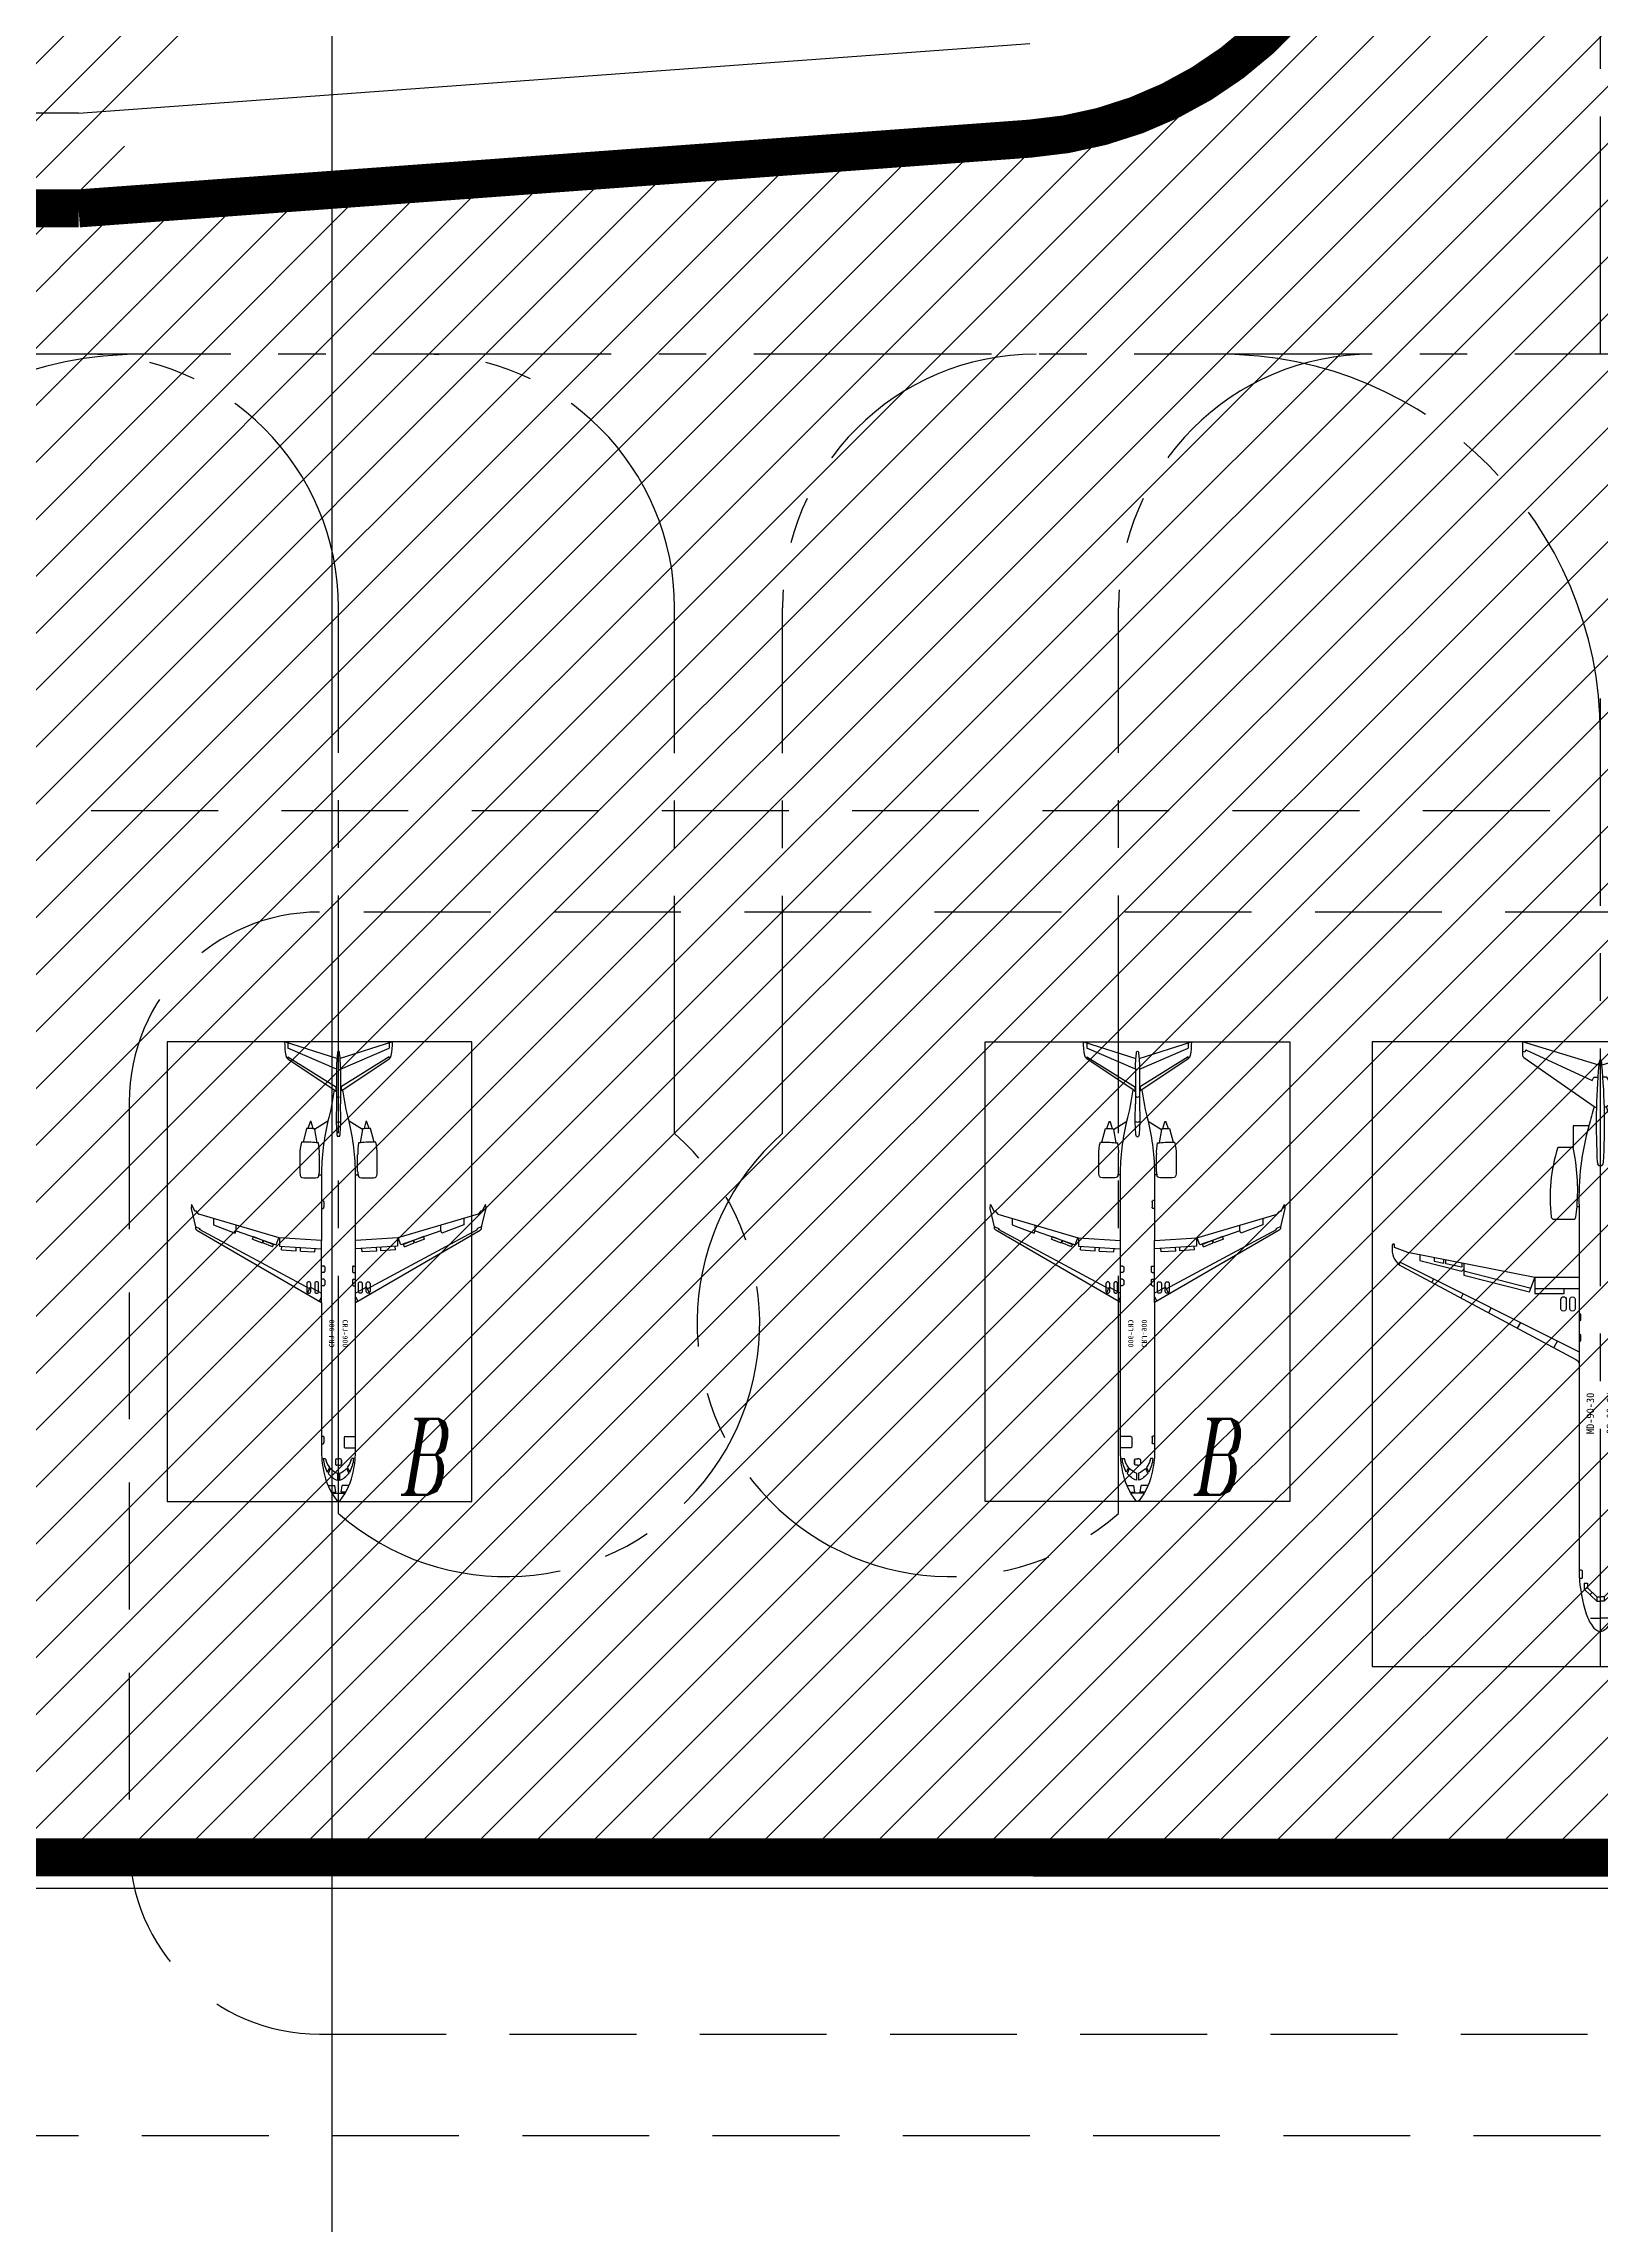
# Model space of a CAD drawing. Header units: millimetres. Extents: x -2699 to 2556, y 623 to 2108.
# Drawn here: x 165 to 287.8, y 1185.8 to 1357.8 of the extents above; entities that cross this region are included whole.
import ezdxf
from ezdxf.enums import TextEntityAlignment as Align

# ---------------------------------------------------------------- set-up
doc = ezdxf.new("R2010")
doc.units = ezdxf.units.MM
doc.linetypes.add('CENTER', pattern=[2, 1.25, -0.25, 0.25, -0.25])
doc.linetypes.add('DASHED', pattern=[0.75, 0.5, -0.25])
for name, color, linetype in [('1', 8, 'Continuous'), ('2', 8, 'Continuous'), ('FGW', 8, 'Continuous'), ('服务车道', 6, 'DASHED'), ('标注wj', 7, 'Continuous'), ('道肩边线', 6, 'Continuous'), ('道面边线', 3, 'Continuous'), ('飞机', 8, 'Continuous'), ('飞机滑行线', 1, 'CENTER')]:
    doc.layers.add(name, color=color, linetype=linetype)
doc.layers.add('纵断_分栏线', color=5, linetype='Continuous', lineweight=0)
doc.styles.add('ITALICT', font='italict.shx', dxfattribs={"width": 0.67, "bigfont": 'tssdchn.shx'})
doc.styles.get("Standard").update_dxf_attribs({"font": 'SimSun.ttf'})
doc.dimstyles.new('标注', dxfattribs={"dimtxt": 2.5, "dimasz": 1.2, "dimexe": 0, "dimexo": 0, "dimgap": 0.3, "dimtad": 1, "dimdec": 1, "dimzin": 0, "dimdsep": 46, "dimtxsty": 'Standard', "dimblk": 'ARCHTICK', "dimcen": 0.09, "dimadec": 0, "dimazin": 0, "dimtfac": 1, "dimtdec": 1, "dimtofl": 0, "dimtmove": 0, "dimatfit": 3, "dimldrblk": 'ARCHTICK', "dimfxl": 0, "dimtolj": 1, "dimtzin": 0, "dimarcsym": 0})

# ---------------------------------------------------------------- blocks, each defined once
blk = doc.blocks.new('_ArchTick')
at = {"color": 0, "linetype": 'ByBlock', "const_width": 0.15}
blk.add_lwpolyline([(-0.5, -0.5), (0.5, 0.5)], dxfattribs=at)
blk = doc.blocks.new('*D174')
at = {"layer": 'Defpoints', "color": 0, "transparency": 16777216}
for p in [(419.76, 1363.33), (-87.24, 1303.49), (419.76, 1295.44)]:
    blk.add_point(p, dxfattribs=at)
at = {"layer": '标注wj', "color": 0, "lineweight": -2, "transparency": 16777216}
for p, q in [((-87.24, 1303.49), (-87.24, 1363.33)), ((-87.24, 1363.33), (419.76, 1363.33)), ((419.76, 1295.44), (419.76, 1363.33))]:
    blk.add_line(p, q, dxfattribs=at)
at = {"layer": '标注wj', "color": 0, "lineweight": -2, "transparency": 16777216, "xscale": 3, "yscale": 3, "zscale": 3, "rotation": 180}
blk.add_blockref('_ArchTick', (-87.24, 1363.33), dxfattribs=at)
at = {"layer": '标注wj', "color": 0, "lineweight": -2, "transparency": 16777216, "xscale": 3, "yscale": 3, "zscale": 3}
blk.add_blockref('_ArchTick', (419.76, 1363.33), dxfattribs=at)
at = {"layer": '标注wj', "color": 0, "transparency": 16777216, "insert": (166.26, 1371.83), "char_height": 15, "attachment_point": 5, "style": 'ITALICT'}
blk.add_mtext('\\A1;507.0', dxfattribs=at)
blk = doc.blocks.new('*U152')
at = {"color": 7}
blk.add_lwpolyline([(-28.33, 2.8), (-29.41, 2.53, 0.005866), (-29.41, 2.42), (-29.94, 2.24, 0.750404), (-29.94, 2.15), (-29.4, 2.01, 0.006072), (-29.39, 1.9), (-29.34, 1.89), (-29.98, 0.83, -0.026876), (-32.46, 0.34), (-34.91, 3.99, 0.202873), (-35.17, 4.16, 0.043182), (-36.24, 4.25), (-34.92, 0.13, 0.014635), (-35.43, 0.07, 0.314046), (-35.5, 0, 0.314046), (-35.43, -0.07, 0.014635), (-34.92, -0.13), (-36.24, -4.25, 0.043182), (-35.17, -4.16, 0.202873), (-34.91, -3.99), (-32.46, -0.34, -0.026876), (-29.98, -0.83), (-29.34, -1.89), (-29.39, -1.9, 0.006072), (-29.4, -2.01), (-29.94, -2.15, 0.750404), (-29.94, -2.24), (-29.41, -2.42, 0.005866), (-29.41, -2.53), (-28.33, -2.8, 0.004119), (-28.32, -2.93, 0.057154), (-27.36, -3.06), (-26.02, -3.06, 0.079473), (-25.61, -2.98, 0.283247), (-25.54, -2.9, 0.052772), (-25.54, -1.67, 0.283247), (-25.61, -1.59, 0.030012), (-25.76, -1.54), (-25.76, -1.35), (-20.58, -1.35), (-20.78, -4.67), (-22.66, -11.02), (-22.85, -11.16, 0.513945), (-22.86, -11.3), (-23.41, -11.6), (-23.11, -11.63), (-21.66, -11.28, 0.332843), (-21.38, -11.16), (-15.68, -1.35), (-4.11, -1.35, 0.052609), (-2.42, -1.18, 0.124302), (-0.06, -0.12, 0.178643), (0, 0, 0.178643), (-0.06, 0.12, 0.124302), (-2.42, 1.18, 0.052609), (-4.11, 1.34), (-15.68, 1.34), (-21.38, 11.16, 0.332843), (-21.66, 11.28), (-23.11, 11.63), (-23.41, 11.6), (-22.86, 11.3, 0.513945), (-22.85, 11.16), (-22.66, 11.02), (-20.78, 4.67), (-20.58, 1.34), (-25.76, 1.34), (-25.76, 1.54, 0.030012), (-25.61, 1.59, 0.283247), (-25.54, 1.67, 0.052772), (-25.54, 2.9, 0.283247), (-25.61, 2.98, 0.079473), (-26.02, 3.06), (-27.36, 3.06, 0.057154), (-28.32, 2.93, 0.004119)], format="xyb", close=True, dxfattribs=at)
at = {"layer": '1', "color": 7}
for p, q in [((-21.69, 11.29), (-21.51, 10.91)), ((-21.51, 10.91), (-21.45, 10.96)), ((-16.76, 2.27), (-21.45, 10.96)), ((-22.32, 9.87), (-21.81, 9.87)), ((-21.81, 9.87), (-21.16, 8.14)), ((-21.37, 8.06), (-21.78, 8.06)), ((-21.16, 8.14), (-21.37, 8.06)), ((-21.35, 8.06), (-20.24, 4.91)), ((-20.69, 6.78), (-20.88, 6.71)), ((-20.88, 6.71), (-20.27, 5.13)), ((-20.69, 6.78), (-20.4, 6.01)), ((-20.4, 6.01), (-20.58, 5.94)), ((-20.38, 5.97), (-20.56, 5.9)), ((-20.09, 5.2), (-20.38, 5.97)), ((-20.09, 5.2), (-20.27, 5.13)), ((-36.16, 3.99), (-35.75, 3.99)), ((-34.09, 0.16), (-35.75, 3.99)), ((-35.07, 3.99), (-32.68, 0.16)), ((-35.07, 3.99), (-34.91, 3.99)), ((-20.24, 4.91), (-20.79, 4.7)), ((-20.78, 4.66), (-20.13, 4.66)), ((-20.13, 4.66), (-19.93, 1.34)), ((-19.83, 4.5), (-20.12, 4.48)), ((-19.83, 4.5), (-19.76, 3.35)), ((-29.34, 1.89), (-28.29, 1.71)), ((-19.76, 3.35), (-20.05, 3.33)), ((-19.74, 3.01), (-20.03, 3)), ((-19.67, 1.86), (-19.96, 1.84)), ((-19.74, 3.01), (-19.67, 1.86)), ((-16.34, 2.49), (-16.89, 2.21)), ((-16.89, 2.21), (-16.42, 1.34)), ((-34.16, 0.16), (-31.36, 0.16)), ((-32.71, 0.21), (-32.38, 0.21)), ((-32.46, 0.34), (-32.34, 0.16)), ((-28.78, 0.07), (-28.78, -0.07)), ((-26.02, 1.51), (-27.36, 1.51)), ((-15.68, 1.34), (-20.58, 1.34)), ((-18.56, 1.17), (-18.56, 1.34)), ((-18.49, 1.09), (-18.13, 1.09)), ((-18.06, 1.17), (-18.06, 1.34)), ((-17.52, 1.17), (-17.52, 1.34)), ((-17.45, 1.09), (-17.09, 1.09)), ((-17.01, 1.17), (-17.01, 1.34)), ((-16.14, 1.34), (-15.78, 1.52)), ((-5.13, 0.53), (-5.13, 1.34)), ((-5.04, 0.44), (-4.31, 0.44)), ((-4.22, 0.53), (-4.22, 1.34)), ((-3.37, 1.2), (-3.37, 1.03)), ((-3.36, 0.14), (-3.36, 0)), ((-2.96, 0.24), (-3.26, 0.24)), ((-3.26, 0.24), (-2.96, 0.24)), ((-2.86, 0), (-2.86, 0.14)), ((-2.68, 0.71), (-2.31, 0.89)), ((-2.61, 0.63), (-2.21, 0.82)), ((-2.23, 0.07), (-1.67, 0.07)), ((-1.26, 0.84), (-1.26, 0.28)), ((-0.74, 0.21), (-1.26, 0.28)), ((-0.74, 0.57), (-0.74, 0.21)), ((-0.64, -0.52), (-0.64, 0.52)), ((-34.09, -0.16), (-35.75, -3.99)), ((-35.07, -3.99), (-32.68, -0.16)), ((-34.16, -0.16), (-31.36, -0.16)), ((-32.71, -0.21), (-32.38, -0.21)), ((-32.46, -0.34), (-32.34, -0.16)), ((-29.34, -1.89), (-28.29, -1.71)), ((-26.02, -1.51), (-27.36, -1.51)), ((-23.72, -1.35), (-23.72, -1.2)), ((-23.62, -1.16), (-23.2, -1.16)), ((-23.11, -1.35), (-23.11, -1.2)), ((-15.68, -1.35), (-20.58, -1.35)), ((-20.13, -4.66), (-19.93, -1.35)), ((-18.56, -1.17), (-18.56, -1.35)), ((-18.49, -1.09), (-18.13, -1.09)), ((-18.06, -1.17), (-18.06, -1.35)), ((-17.52, -1.17), (-17.52, -1.35)), ((-17.45, -1.09), (-17.09, -1.09)), ((-17.01, -1.17), (-17.01, -1.35)), ((-16.89, -2.21), (-16.42, -1.35)), ((-16.14, -1.35), (-15.78, -1.52)), ((-5.15, -1.35), (-5.15, -1.2)), ((-5.06, -1.16), (-4.64, -1.16)), ((-4.55, -1.35), (-4.55, -1.2)), ((-3.37, -1.2), (-3.37, -1.03)), ((-3.36, -0.14), (-3.36, 0)), ((-3.26, -0.24), (-2.96, -0.24)), ((-2.86, 0), (-2.86, -0.14)), ((-2.68, -0.71), (-2.31, -0.89)), ((-2.61, -0.63), (-2.21, -0.82)), ((-2.23, -0.07), (-1.67, -0.07)), ((-0.74, -0.21), (-1.26, -0.28)), ((-1.26, -0.84), (-1.26, -0.28)), ((-0.74, -0.57), (-0.74, -0.21)), ((-16.76, -2.27), (-21.45, -10.96)), ((-19.76, -3.35), (-20.05, -3.33)), ((-19.74, -3.01), (-20.03, -3)), ((-19.67, -1.86), (-19.96, -1.84)), ((-19.83, -4.5), (-19.76, -3.35)), ((-19.74, -3.01), (-19.67, -1.86)), ((-16.34, -2.49), (-16.89, -2.21)), ((-36.16, -3.99), (-35.75, -3.99)), ((-35.07, -3.99), (-34.91, -3.99)), ((-21.35, -8.06), (-20.24, -4.91)), ((-20.88, -6.71), (-20.27, -5.13)), ((-20.24, -4.91), (-20.79, -4.7)), ((-20.78, -4.66), (-20.13, -4.66)), ((-20.09, -5.2), (-20.27, -5.13)), ((-19.83, -4.5), (-20.12, -4.48)), ((-20.69, -6.78), (-20.88, -6.71)), ((-20.69, -6.78), (-20.4, -6.01)), ((-20.4, -6.01), (-20.58, -5.94)), ((-20.38, -5.97), (-20.56, -5.9)), ((-20.09, -5.2), (-20.38, -5.97)), ((-21.81, -9.87), (-21.16, -8.14)), ((-21.37, -8.06), (-21.78, -8.06)), ((-21.16, -8.14), (-21.37, -8.06)), ((-22.32, -9.87), (-21.81, -9.87)), ((-21.69, -11.29), (-21.51, -10.91)), ((-21.51, -10.91), (-21.45, -10.96))]:
    blk.add_line(p, q, dxfattribs=at)
for centre, radius, start, end in [((-24.9, 2.37), 4.51, 179.3377, 184.5316), ((-20.1, 2.55), 8.23, 178.3197, 186.8115), ((-34.16, -9.5), 9.66, 89.9999, 94.5256), ((-31.94, 0), 0.0909, 0, 90), ((-31.94, 0), 0.0909, 270, 360), ((-23.03, -235.4), 235.7, 91.7876, 92.025), ((-30.49, -19.26), 19.45, 85.9514, 89.6994), ((-30.1, 0), 0.206, 0, 63.7093), ((-30.1, 0), 0.206, 296.2907, 360), ((-25.49, -18.53), 19.88, 90.7667, 103.0397), ((-29.15, -0.84), 0.982, 68.2538, 88.1761), ((-27.53, 5.52), 4.01, 259.2239, 272.3233), ((-26.02, 2.6), 1.09, 270, 283.834), ((-18.49, 1.17), 0.075, 180, 270), ((-18.13, 1.17), 0.075, 270, 0), ((-17.45, 1.17), 0.075, 180, 270), ((-17.09, 1.17), 0.075, 270, 0), ((-5.04, 0.53), 0.09, 180, 270), ((-4.31, 0.53), 0.09, 270, 0), ((-3.54, -1.29), 2.5, 60.4719, 86.1824), ((-3.68, -0.54), 1.6, 51.2894, 78.7692), ((-3.26, 0.14), 0.1, 90, 180), ((-3.26, 0.14), 0.1, 90, 180), ((-2.96, 0.14), 0.1, 0, 90), ((-2.96, 0.14), 0.1, 0, 90), ((-3.45, -0.34), 1.29, 18.4272, 49.1605), ((-3.07, -0.38), 1.47, 17.4929, 54.1908), ((-34.16, 9.5), 9.66, 265.4744, 270.0001), ((-23.03, 235.4), 235.7, 267.975, 268.2124), ((-30.49, 19.26), 19.45, 270.3006, 274.0486), ((-25.49, 18.53), 19.88, 256.9603, 269.2333), ((-29.15, 0.84), 0.982, 271.8239, 291.7462), ((-20.1, -2.55), 8.23, 173.1885, 181.6803), ((-27.53, -5.52), 4.01, 87.6767, 100.7761), ((-26.02, -2.6), 1.09, 76.166, 90), ((-23.62, -1.29), 0.133, 90, 135.4285), ((-23.2, -1.29), 0.133, 44.5715, 90), ((-18.49, -1.17), 0.075, 90, 180), ((-18.13, -1.17), 0.075, 0, 90), ((-17.45, -1.17), 0.075, 90, 180), ((-17.09, -1.17), 0.075, 0, 90), ((-5.06, -1.29), 0.133, 90, 135.4285), ((-4.64, -1.29), 0.133, 44.5715, 90), ((-3.68, 0.54), 1.6, 281.2308, 308.7106), ((-3.54, 1.29), 2.5, 273.8176, 299.5281), ((-3.26, -0.14), 0.1, 180, 270), ((-2.96, -0.14), 0.1, 270, 0), ((-3.45, 0.34), 1.29, 310.8395, 341.5728), ((-3.07, 0.38), 1.47, 305.8092, 342.5071), ((-24.9, -2.37), 4.51, 175.4684, 180.6623)]:
    blk.add_arc(centre, radius, start, end, dxfattribs=at)
at = {"layer": '2', "color": 7}
for points in [[(-16.57, 2.49, -1), (-16.57, 2.19), (-17.17, 2.19, -1), (-17.17, 2.49)], [(-16.57, 1.87, -1), (-16.57, 1.57), (-17.17, 1.57, -1), (-17.17, 1.87)], [(-16.57, -1.88, 1), (-16.57, -1.57), (-17.17, -1.57, 1), (-17.17, -1.88)], [(-16.57, -2.5, 1), (-16.57, -2.19), (-17.17, -2.19, 1), (-17.17, -2.5)]]:
    blk.add_lwpolyline(points, format="xyb", close=True, dxfattribs=at)
at = {"layer": '1', "color": 7}
blk.add_text('CRJ-900', height=0.4, dxfattribs=at).set_placement((-13.24, 0.53), align=Align.MIDDLE_CENTER)
blk.add_text('CRJ-900', height=0.4, rotation=180, dxfattribs=at).set_placement((-13.24, -0.54), align=Align.MIDDLE_CENTER)
blk = doc.blocks.new('*U150')
at = {"color": 7}
blk.add_lwpolyline([(-28.33, 2.8), (-29.41, 2.53, 0.005866), (-29.41, 2.42), (-29.94, 2.24, 0.750404), (-29.94, 2.15), (-29.4, 2.01, 0.006072), (-29.39, 1.9), (-29.34, 1.89), (-29.98, 0.83, -0.026876), (-32.46, 0.34), (-34.91, 3.99, 0.202873), (-35.17, 4.16, 0.043182), (-36.24, 4.25), (-34.92, 0.13, 0.014635), (-35.43, 0.07, 0.314046), (-35.5, 0, 0.314046), (-35.43, -0.07, 0.014635), (-34.92, -0.13), (-36.24, -4.25, 0.043182), (-35.17, -4.16, 0.202873), (-34.91, -3.99), (-32.46, -0.34, -0.026876), (-29.98, -0.83), (-29.34, -1.89), (-29.39, -1.9, 0.006072), (-29.4, -2.01), (-29.94, -2.15, 0.750404), (-29.94, -2.24), (-29.41, -2.42, 0.005866), (-29.41, -2.53), (-28.33, -2.8, 0.004119), (-28.32, -2.93, 0.057154), (-27.36, -3.06), (-26.02, -3.06, 0.079473), (-25.61, -2.98, 0.283247), (-25.54, -2.9, 0.052772), (-25.54, -1.67, 0.283247), (-25.61, -1.59, 0.030012), (-25.76, -1.54), (-25.76, -1.35), (-20.58, -1.35), (-20.78, -4.67), (-22.66, -11.02), (-22.85, -11.16, 0.513945), (-22.86, -11.3), (-23.41, -11.6), (-23.11, -11.63), (-21.66, -11.28, 0.332843), (-21.38, -11.16), (-15.68, -1.35), (-4.11, -1.35, 0.052609), (-2.42, -1.18, 0.124302), (-0.06, -0.12, 0.178643), (0, 0, 0.178643), (-0.06, 0.12, 0.124302), (-2.42, 1.18, 0.052609), (-4.11, 1.34), (-15.68, 1.34), (-21.38, 11.16, 0.332843), (-21.66, 11.28), (-23.11, 11.63), (-23.41, 11.6), (-22.86, 11.3, 0.513945), (-22.85, 11.16), (-22.66, 11.02), (-20.78, 4.67), (-20.58, 1.34), (-25.76, 1.34), (-25.76, 1.54, 0.030012), (-25.61, 1.59, 0.283247), (-25.54, 1.67, 0.052772), (-25.54, 2.9, 0.283247), (-25.61, 2.98, 0.079473), (-26.02, 3.06), (-27.36, 3.06, 0.057154), (-28.32, 2.93, 0.004119)], format="xyb", close=True, dxfattribs=at)
at = {"layer": '1', "color": 7}
for p, q in [((-21.69, 11.29), (-21.51, 10.91)), ((-21.51, 10.91), (-21.45, 10.96)), ((-16.76, 2.27), (-21.45, 10.96)), ((-22.32, 9.87), (-21.81, 9.87)), ((-21.81, 9.87), (-21.16, 8.14)), ((-21.37, 8.06), (-21.78, 8.06)), ((-21.16, 8.14), (-21.37, 8.06)), ((-21.35, 8.06), (-20.24, 4.91)), ((-20.69, 6.78), (-20.88, 6.71)), ((-20.88, 6.71), (-20.27, 5.13)), ((-20.69, 6.78), (-20.4, 6.01)), ((-20.4, 6.01), (-20.58, 5.94)), ((-20.38, 5.97), (-20.56, 5.9)), ((-20.09, 5.2), (-20.38, 5.97)), ((-20.09, 5.2), (-20.27, 5.13)), ((-36.16, 3.99), (-35.75, 3.99)), ((-34.09, 0.16), (-35.75, 3.99)), ((-35.07, 3.99), (-32.68, 0.16)), ((-35.07, 3.99), (-34.91, 3.99)), ((-20.24, 4.91), (-20.79, 4.7)), ((-20.78, 4.66), (-20.13, 4.66)), ((-20.13, 4.66), (-19.93, 1.34)), ((-19.83, 4.5), (-20.12, 4.48)), ((-19.83, 4.5), (-19.76, 3.35)), ((-29.34, 1.89), (-28.29, 1.71)), ((-19.76, 3.35), (-20.05, 3.33)), ((-19.74, 3.01), (-20.03, 3)), ((-19.67, 1.86), (-19.96, 1.84)), ((-19.74, 3.01), (-19.67, 1.86)), ((-16.34, 2.49), (-16.89, 2.21)), ((-16.89, 2.21), (-16.42, 1.34)), ((-34.16, 0.16), (-31.36, 0.16)), ((-32.71, 0.21), (-32.38, 0.21)), ((-32.46, 0.34), (-32.34, 0.16)), ((-28.78, 0.07), (-28.78, -0.07)), ((-26.02, 1.51), (-27.36, 1.51)), ((-15.68, 1.34), (-20.58, 1.34)), ((-18.56, 1.17), (-18.56, 1.34)), ((-18.49, 1.09), (-18.13, 1.09)), ((-18.06, 1.17), (-18.06, 1.34)), ((-17.52, 1.17), (-17.52, 1.34)), ((-17.45, 1.09), (-17.09, 1.09)), ((-17.01, 1.17), (-17.01, 1.34)), ((-16.14, 1.34), (-15.78, 1.52)), ((-5.13, 0.53), (-5.13, 1.34)), ((-5.04, 0.44), (-4.31, 0.44)), ((-4.22, 0.53), (-4.22, 1.34)), ((-3.37, 1.2), (-3.37, 1.03)), ((-3.36, 0.14), (-3.36, 0)), ((-2.96, 0.24), (-3.26, 0.24)), ((-3.26, 0.24), (-2.96, 0.24)), ((-2.86, 0), (-2.86, 0.14)), ((-2.68, 0.71), (-2.31, 0.89)), ((-2.61, 0.63), (-2.21, 0.82)), ((-2.23, 0.07), (-1.67, 0.07)), ((-1.26, 0.84), (-1.26, 0.28)), ((-0.74, 0.21), (-1.26, 0.28)), ((-0.74, 0.57), (-0.74, 0.21)), ((-0.64, -0.52), (-0.64, 0.52)), ((-34.09, -0.16), (-35.75, -3.99)), ((-35.07, -3.99), (-32.68, -0.16)), ((-34.16, -0.16), (-31.36, -0.16)), ((-32.71, -0.21), (-32.38, -0.21)), ((-32.46, -0.34), (-32.34, -0.16)), ((-29.34, -1.89), (-28.29, -1.71)), ((-26.02, -1.51), (-27.36, -1.51)), ((-23.72, -1.35), (-23.72, -1.2)), ((-23.62, -1.16), (-23.2, -1.16)), ((-23.11, -1.35), (-23.11, -1.2)), ((-15.68, -1.35), (-20.58, -1.35)), ((-20.13, -4.66), (-19.93, -1.35)), ((-18.56, -1.17), (-18.56, -1.35)), ((-18.49, -1.09), (-18.13, -1.09)), ((-18.06, -1.17), (-18.06, -1.35)), ((-17.52, -1.17), (-17.52, -1.35)), ((-17.45, -1.09), (-17.09, -1.09)), ((-17.01, -1.17), (-17.01, -1.35)), ((-16.89, -2.21), (-16.42, -1.35)), ((-16.14, -1.35), (-15.78, -1.52)), ((-5.15, -1.35), (-5.15, -1.2)), ((-5.06, -1.16), (-4.64, -1.16)), ((-4.55, -1.35), (-4.55, -1.2)), ((-3.37, -1.2), (-3.37, -1.03)), ((-3.36, -0.14), (-3.36, 0)), ((-3.26, -0.24), (-2.96, -0.24)), ((-2.86, 0), (-2.86, -0.14)), ((-2.68, -0.71), (-2.31, -0.89)), ((-2.61, -0.63), (-2.21, -0.82)), ((-2.23, -0.07), (-1.67, -0.07)), ((-0.74, -0.21), (-1.26, -0.28)), ((-1.26, -0.84), (-1.26, -0.28)), ((-0.74, -0.57), (-0.74, -0.21)), ((-16.76, -2.27), (-21.45, -10.96)), ((-19.76, -3.35), (-20.05, -3.33)), ((-19.74, -3.01), (-20.03, -3)), ((-19.67, -1.86), (-19.96, -1.84)), ((-19.83, -4.5), (-19.76, -3.35)), ((-19.74, -3.01), (-19.67, -1.86)), ((-16.34, -2.49), (-16.89, -2.21)), ((-36.16, -3.99), (-35.75, -3.99)), ((-35.07, -3.99), (-34.91, -3.99)), ((-21.35, -8.06), (-20.24, -4.91)), ((-20.88, -6.71), (-20.27, -5.13)), ((-20.24, -4.91), (-20.79, -4.7)), ((-20.78, -4.66), (-20.13, -4.66)), ((-20.09, -5.2), (-20.27, -5.13)), ((-19.83, -4.5), (-20.12, -4.48)), ((-20.69, -6.78), (-20.88, -6.71)), ((-20.69, -6.78), (-20.4, -6.01)), ((-20.4, -6.01), (-20.58, -5.94)), ((-20.38, -5.97), (-20.56, -5.9)), ((-20.09, -5.2), (-20.38, -5.97)), ((-21.81, -9.87), (-21.16, -8.14)), ((-21.37, -8.06), (-21.78, -8.06)), ((-21.16, -8.14), (-21.37, -8.06)), ((-22.32, -9.87), (-21.81, -9.87)), ((-21.69, -11.29), (-21.51, -10.91)), ((-21.51, -10.91), (-21.45, -10.96))]:
    blk.add_line(p, q, dxfattribs=at)
for centre, radius, start, end in [((-24.9, 2.37), 4.51, 179.3377, 184.5316), ((-20.1, 2.55), 8.23, 178.3197, 186.8115), ((-34.16, -9.5), 9.66, 89.9999, 94.5256), ((-31.94, 0), 0.0909, 0, 90), ((-31.94, 0), 0.0909, 270, 360), ((-23.03, -235.4), 235.7, 91.7876, 92.025), ((-30.49, -19.26), 19.45, 85.9514, 89.6994), ((-30.1, 0), 0.206, 0, 63.7093), ((-30.1, 0), 0.206, 296.2907, 360), ((-25.49, -18.53), 19.88, 90.7667, 103.0397), ((-29.15, -0.84), 0.982, 68.2538, 88.1761), ((-27.53, 5.52), 4.01, 259.2239, 272.3233), ((-26.02, 2.6), 1.09, 270, 283.834), ((-18.49, 1.17), 0.075, 180, 270), ((-18.13, 1.17), 0.075, 270, 0), ((-17.45, 1.17), 0.075, 180, 270), ((-17.09, 1.17), 0.075, 270, 0), ((-5.04, 0.53), 0.09, 180, 270), ((-4.31, 0.53), 0.09, 270, 0), ((-3.54, -1.29), 2.5, 60.4719, 86.1824), ((-3.68, -0.54), 1.6, 51.2894, 78.7692), ((-3.26, 0.14), 0.1, 90, 180), ((-3.26, 0.14), 0.1, 90, 180), ((-2.96, 0.14), 0.1, 0, 90), ((-2.96, 0.14), 0.1, 0, 90), ((-3.45, -0.34), 1.29, 18.4272, 49.1605), ((-3.07, -0.38), 1.47, 17.4929, 54.1908), ((-34.16, 9.5), 9.66, 265.4744, 270.0001), ((-23.03, 235.4), 235.7, 267.975, 268.2124), ((-30.49, 19.26), 19.45, 270.3006, 274.0486), ((-25.49, 18.53), 19.88, 256.9603, 269.2333), ((-29.15, 0.84), 0.982, 271.8239, 291.7462), ((-20.1, -2.55), 8.23, 173.1885, 181.6803), ((-27.53, -5.52), 4.01, 87.6767, 100.7761), ((-26.02, -2.6), 1.09, 76.166, 90), ((-23.62, -1.29), 0.133, 90, 135.4285), ((-23.2, -1.29), 0.133, 44.5715, 90), ((-18.49, -1.17), 0.075, 90, 180), ((-18.13, -1.17), 0.075, 0, 90), ((-17.45, -1.17), 0.075, 90, 180), ((-17.09, -1.17), 0.075, 0, 90), ((-5.06, -1.29), 0.133, 90, 135.4285), ((-4.64, -1.29), 0.133, 44.5715, 90), ((-3.68, 0.54), 1.6, 281.2308, 308.7106), ((-3.54, 1.29), 2.5, 273.8176, 299.5281), ((-3.26, -0.14), 0.1, 180, 270), ((-2.96, -0.14), 0.1, 270, 0), ((-3.45, 0.34), 1.29, 310.8395, 341.5728), ((-3.07, 0.38), 1.47, 305.8092, 342.5071), ((-24.9, -2.37), 4.51, 175.4684, 180.6623)]:
    blk.add_arc(centre, radius, start, end, dxfattribs=at)
at = {"layer": '2', "color": 7}
for points in [[(-16.57, 2.49, -1), (-16.57, 2.19), (-17.17, 2.19, -1), (-17.17, 2.49)], [(-16.57, 1.87, -1), (-16.57, 1.57), (-17.17, 1.57, -1), (-17.17, 1.87)], [(-16.57, -1.88, 1), (-16.57, -1.57), (-17.17, -1.57, 1), (-17.17, -1.88)], [(-16.57, -2.5, 1), (-16.57, -2.19), (-17.17, -2.19, 1), (-17.17, -2.5)]]:
    blk.add_lwpolyline(points, format="xyb", close=True, dxfattribs=at)
at = {"layer": '1', "color": 7}
blk.add_text('CRJ-900', height=0.4, dxfattribs=at).set_placement((-13.24, 0.53), align=Align.MIDDLE_CENTER)
blk.add_text('CRJ-900', height=0.4, rotation=180, dxfattribs=at).set_placement((-13.24, -0.54), align=Align.MIDDLE_CENTER)
blk = doc.blocks.new('*U151')
at = {"color": 7}
blk.add_lwpolyline([(-45.28, -6.04), (-41.42, -0.48, 0.015916), (-39.87, -0.91), (-39.87, -2.16), (-38.18, -2.16), (-38.18, -3.35, 0.111009), (-32.69, -3.87, 0.377813), (-32.52, -3.67), (-32.52, -2.13, 0.378085), (-32.69, -1.93, 0.012851), (-33.52, -1.84), (-33.52, -1.68), (-27.93, -1.68), (-27.93, -5.17), (-29.88, -15.18), (-30.28, -16.23), (-30.52, -16.23, 0.490513), (-30.52, -16.4, 0.092414), (-30.26, -16.43), (-30.11, -16.43, 0.276654), (-28.79, -15.64), (-21.46, -1.95, -0.180843), (-21.16, -1.68), (-4.41, -1.68, 0.06315), (-1.39, -1.11, 0.086751), (-0.43, -0.63, 0.216879), (0, 0, 0.216879), (-0.43, 0.63, 0.086751), (-1.39, 1.11, 0.06315), (-4.41, 1.67), (-21.16, 1.67, -0.180843), (-21.46, 1.95), (-28.79, 15.64, 0.276654), (-30.11, 16.43), (-30.26, 16.43, 0.092414), (-30.52, 16.4, 0.490513), (-30.52, 16.23), (-30.28, 16.23), (-29.88, 15.18), (-27.93, 5.17), (-27.93, 1.67), (-33.52, 1.67), (-33.52, 1.84, 0.012851), (-32.69, 1.93, 0.378085), (-32.52, 2.13), (-32.52, 3.67, 0.377813), (-32.69, 3.87, 0.111009), (-38.18, 3.35), (-38.18, 2.16), (-39.87, 2.16), (-39.87, 0.91, 0.015916), (-41.42, 0.48), (-45.28, 6.04, 0.245694), (-45.45, 6.12), (-46.5, 6.12), (-44.68, 0.12, 0.001661), (-45.03, 0.08), (-45.03, 0), (-45.03, -0.08, 0.001661), (-44.68, -0.12), (-46.5, -6.13), (-45.45, -6.13, 0.245694)], format="xyb", close=True, dxfattribs=at)
at = {"layer": '1', "color": 7}
for p, q in [((-28.94, 15.87), (-29.14, 15.78)), ((-29.14, 15.78), (-22.05, 1.67)), ((-29.7, 14.25), (-29.27, 14.25)), ((-29.27, 14.25), (-28.42, 10.93)), ((-29.48, 13.12), (-29.22, 13.12)), ((-29.05, 12.34), (-29.33, 12.34)), ((-29.01, 12.19), (-29.3, 12.19)), ((-29.22, 13.12), (-29.05, 12.34)), ((-28.73, 10.93), (-29.01, 12.19)), ((-27.82, 13.15), (-27.53, 13.3)), ((-29.05, 10.93), (-28.73, 10.93)), ((-29.02, 10.76), (-28.11, 10.76)), ((-28.42, 10.93), (-28.58, 10.76)), ((-28.45, 10.76), (-27.09, 5.47)), ((-28.11, 10.76), (-26.78, 5.58)), ((-26.65, 10.82), (-26.3, 11)), ((-25.54, 8.62), (-25.14, 8.83)), ((-45.87, 5.89), (-45.7, 5.97)), ((-45.87, 5.89), (-43.46, 0.66)), ((-45.7, 5.97), (-45.76, 6.12)), ((-26.78, 5.58), (-27.93, 5.17)), ((-27.93, 5.17), (-26.67, 5.17)), ((-27.02, 1.67), (-27.02, 5.17)), ((-26.67, 5.17), (-26.67, 2.87)), ((-24.38, 6.3), (-23.92, 6.55)), ((-22.92, 3.39), (-22.39, 3.68)), ((-26.67, 2.87), (-27.02, 2.87)), ((-43.46, 0.66), (-43.72, 0.52)), ((-43.72, 0.52), (-43.72, 0.19)), ((-41.42, 0.48), (-41.3, 0.31)), ((-30.96, 1.52), (-30.96, 1.67)), ((-30.86, 1.42), (-30.34, 1.42)), ((-30.24, 1.52), (-30.24, 1.67)), ((-27.93, 1.67), (-21.16, 1.67)), ((-25.04, 1.59), (-25.04, 1.67)), ((-24.58, 1.54), (-24.99, 1.54)), ((-24.53, 1.59), (-24.53, 1.67)), ((-23.42, 1.59), (-23.42, 1.67)), ((-22.96, 1.54), (-23.37, 1.54)), ((-22.91, 1.59), (-22.91, 1.67)), ((-4.83, 1.67), (-4.87, 1.05)), ((-4.77, 0.95), (-4.08, 0.91)), ((-3.94, 1.64), (-3.98, 1)), ((-3.8, 1.29), (-3.35, 1.29)), ((-3.8, 1.29), (-3.8, 1.03)), ((-3.8, 1.03), (-3.44, 1.03)), ((-3.35, 1.29), (-3.44, 1.03)), ((-3.44, 1.03), (-2.74, 0.29)), ((-3.35, 1.29), (-2.38, 0.29)), ((-3.08, 0.65), (-2.9, 0.83)), ((-2.74, 0.29), (-2.74, 0)), ((-2.74, 0.29), (-2.38, 0.29)), ((-2.74, -0.29), (-2.74, 0)), ((-2.38, 0.29), (-2.38, 0)), ((-2.38, -0.29), (-2.38, 0)), ((-1.06, 0.78), (-1.06, 0)), ((-1.06, -0.78), (-1.06, 0)), ((-45.87, -5.89), (-43.46, -0.66)), ((-43.72, -0.52), (-43.72, -0.19)), ((-43.46, -0.66), (-43.72, -0.52)), ((-41.42, -0.48), (-41.3, -0.31)), ((-29.14, -15.78), (-22.05, -1.68)), ((-27.93, -1.68), (-21.16, -1.68)), ((-27.02, -1.68), (-27.02, -5.17)), ((-25.04, -1.59), (-25.04, -1.68)), ((-24.58, -1.54), (-24.99, -1.54)), ((-24.53, -1.59), (-24.53, -1.68)), ((-23.42, -1.59), (-23.42, -1.68)), ((-22.96, -1.54), (-23.37, -1.54)), ((-22.91, -1.59), (-22.91, -1.68)), ((-4.84, -1.51), (-4.84, -1.68)), ((-4.28, -1.41), (-4.74, -1.41)), ((-4.18, -1.51), (-4.18, -1.66)), ((-3.8, -1.03), (-3.44, -1.03)), ((-3.8, -1.29), (-3.8, -1.03)), ((-3.8, -1.29), (-3.35, -1.29)), ((-3.44, -1.03), (-2.74, -0.29)), ((-3.35, -1.29), (-3.44, -1.03)), ((-3.35, -1.29), (-2.38, -0.29)), ((-3.08, -0.65), (-2.9, -0.83)), ((-2.74, -0.29), (-2.38, -0.29)), ((-26.67, -2.87), (-27.02, -2.87)), ((-26.67, -5.17), (-26.67, -2.87)), ((-22.92, -3.39), (-22.39, -3.68)), ((-45.87, -5.89), (-45.7, -5.97)), ((-45.7, -5.97), (-45.76, -6.13)), ((-28.45, -10.76), (-27.09, -5.47)), ((-28.11, -10.76), (-26.78, -5.58)), ((-26.78, -5.58), (-27.93, -5.17)), ((-27.93, -5.17), (-26.67, -5.17)), ((-24.38, -6.3), (-23.92, -6.55)), ((-25.54, -8.62), (-25.14, -8.83)), ((-29.27, -14.25), (-28.42, -10.93)), ((-29.05, -10.93), (-28.73, -10.93)), ((-29.02, -10.76), (-28.11, -10.76)), ((-28.73, -10.93), (-29.01, -12.19)), ((-28.42, -10.93), (-28.58, -10.76)), ((-26.65, -10.82), (-26.3, -11)), ((-29.48, -13.12), (-29.22, -13.12)), ((-29.05, -12.34), (-29.33, -12.34)), ((-29.01, -12.19), (-29.3, -12.19)), ((-29.22, -13.12), (-29.05, -12.34)), ((-27.82, -13.15), (-27.53, -13.3)), ((-29.7, -14.25), (-29.27, -14.25)), ((-28.94, -15.87), (-29.14, -15.78))]:
    blk.add_line(p, q, dxfattribs=at)
for centre, radius, start, end in [((-34.78, 17.88), 16.09, 257.7807, 274.5014), ((-39.99, -52.92), 53.25, 86.7652, 95.048), ((-34.23, -19.12), 20.81, 88.0227, 105.7176), ((-36.98, 0), 0.238, 359.933, 92.4485), ((-36.98, 0), 0.238, 267.5515, 0.067), ((-30.86, 1.52), 0.1, 180, 270), ((-30.34, 1.52), 0.1, 270, 0), ((-24.99, 1.59), 0.05, 180, 270), ((-24.58, 1.59), 0.05, 270, 0), ((-23.37, 1.59), 0.05, 180, 270), ((-22.96, 1.59), 0.05, 270, 0), ((-4.77, 1.05), 0.1, 176.4884, 266.4884), ((-4.08, 1.01), 0.1, 266.4884, 356.4884), ((-39.99, 52.92), 53.25, 264.952, 273.2348), ((-34.23, 19.12), 20.81, 254.2824, 271.9773), ((-24.99, -1.59), 0.05, 90, 180), ((-24.58, -1.59), 0.05, 0, 90), ((-23.37, -1.59), 0.05, 90, 180), ((-22.96, -1.59), 0.05, 0, 90), ((-4.74, -1.51), 0.1, 90, 180), ((-4.28, -1.51), 0.1, 0, 90), ((-34.78, -17.88), 16.09, 85.4986, 102.2193)]:
    blk.add_arc(centre, radius, start, end, dxfattribs=at)
at = {"layer": '2', "color": 7}
for points in [[(-26.19, 2.69), (-25.47, 2.69, 1), (-25.47, 3.11), (-26.19, 3.11, 1)], [(-26.19, 1.98), (-25.47, 1.98, 1), (-25.47, 2.4), (-26.19, 2.4, 1)], [(-26.19, -1.98), (-25.47, -1.98, -1), (-25.47, -2.4), (-26.19, -2.4, -1)], [(-26.19, -2.69), (-25.47, -2.69, -1), (-25.47, -3.11), (-26.19, -3.11, -1)]]:
    blk.add_lwpolyline(points, format="xyb", close=True, dxfattribs=at)
at = {"layer": '1', "color": 7}
blk.add_text('MD-90-30', height=0.6, dxfattribs=at).set_placement((-17.2, 0.8), align=Align.MIDDLE_CENTER)
blk.add_text('MD-90-30', height=0.6, rotation=180, dxfattribs=at).set_placement((-17.2, -0.8), align=Align.MIDDLE_CENTER)

msp = doc.modelspace()

# ---------------------------------------------------------------- hatches: boundary and pattern name
at = {"layer": '纵断_分栏线'}
h = msp.add_hatch(dxfattribs=at)
h.set_pattern_fill('ANSI31', color=8)
h.set_pattern_definition([(45, (4293.341, 1093.807), (-2.245064, 2.245064), [])])
edge = h.paths.add_edge_path()
edge.add_line((225.76, 1592.3), (349.74, 1592.3))
edge.add_arc((225.76, 1547.3), 45, 0, 90, ccw=False)
edge.add_line((270.76, 1547.3), (276.26, 1472.3))
edge.add_line((276.26, 1472.3), (276.26, 1453.3))
edge.add_line((276.26, 1453.3), (270.76, 1378.3))
edge.add_arc((240.54, 1380.51), 30.3, 274.1942, 355.8058, ccw=False)
edge.add_line((242.76, 1350.3), (167.76, 1344.8))
edge.add_line((-87.24, 1214.8), (419.76, 1214.7))
edge.add_line((419.76, 1214.7), (419.76, 1346.67))
edge.add_line((419.76, 1346.67), (332.76, 1350.3))
edge.add_arc((334.97, 1380.51), 30.3, 184.1942, 265.8058, ccw=False)
edge.add_line((304.76, 1378.3), (299.26, 1453.3))
edge.add_line((299.26, 1453.3), (299.26, 1472.3))
edge.add_line((299.26, 1472.3), (304.76, 1547.3))
edge.add_arc((349.76, 1547.3), 45, 90, 180, ccw=False)
edge.add_line((167.76, 1344.8), (-87.24, 1344.8))
edge.add_line((-87.24, 1214.8), (-87.24, 1344.8))

# ---------------------------------------------------------------- linework, layer by layer
at = {"layer": 'FGW', "linetype": 'Continuous'}
for p, q in [((187.76, 814.8), (187.76, 1895.71)), ((2387.76, 1212.3), (-1612.24, 1212.3))]:
    msp.add_line(p, q, dxfattribs=at)
at = {"layer": '服务车道', "ltscale": 20}
for p, q in [((-356.24, 1297.3), (401.26, 1297.3)), ((395.26, 1289.3), (186.75, 1289.3)), ((171.76, 1274.3), (171.76, 1215.8)), ((186.75, 1200.8), (395.26, 1200.8)), ((-7.24, 1192.8), (419.76, 1192.8))]:
    msp.add_line(p, q, dxfattribs=at)
for centre, start, end in [((186.76, 1274.3), 90, 180), ((186.76, 1215.8), 180, 270)]:
    msp.add_arc(centre, 15, start, end, dxfattribs=at)
at = {"layer": '道肩边线'}
for q in [(242.76, 1357.8), (-92.24, 1352.3)]:
    msp.add_line((167.76, 1352.3), q, dxfattribs=at)
at = {"layer": '道面边线', "const_width": 3}
for points in [[(-87.24, 1214.8), (419.76, 1214.7), (419.76, 1346.67), (332.76, 1350.3, -0.371954), (304.76, 1378.3), (299.26, 1453.3), (299.26, 1472.3), (304.76, 1547.3, -0.414214), (349.76, 1592.3, 0.414214)], [(225.76, 1592.3, -0.414214), (270.76, 1547.3), (276.26, 1472.3), (276.26, 1453.3), (270.76, 1378.3, -0.371954), (242.76, 1350.3), (167.76, 1344.8)]]:
    msp.add_lwpolyline(points, format="xyb", dxfattribs=at)
msp.add_lwpolyline([(167.76, 1344.8), (-87.24, 1344.8)], dxfattribs=at)
at = {"layer": '飞机', "linetype": 'Continuous'}
for points in [[(198.76, 1242.82), (198.76, 1279.06), (174.76, 1279.06), (174.76, 1242.82)], [(239.26, 1242.82), (239.26, 1279.06), (263.26, 1279.06), (263.26, 1242.82)], [(269.76, 1229.8), (305.76, 1229.8), (305.76, 1279.06), (269.76, 1279.06)]]:
    msp.add_lwpolyline(points, close=True, dxfattribs=at)
at = {"layer": '飞机滑行线', "ltscale": 15}
for p, q in [((287.76, 1333.3), (287.76, 1614.8)), ((419.76, 1333.3), (-340.24, 1333.3)), ((188.26, 1241.87), (188.26, 1313.3)), ((214.76, 1271.84), (214.76, 1313.3)), ((223.26, 1271.84), (223.26, 1313.3)), ((249.76, 1241.87), (249.76, 1313.3)), ((287.76, 1229.8), (287.76, 1306.14))]:
    msp.add_line(p, q, dxfattribs=at)
for centre, radius, start, end in [((172.76, 1303.3), 30, 90, 180), ((168.26, 1313.3), 20, 0, 90), ((194.76, 1313.3), 20, 0, 90), ((243.26, 1313.3), 20, 90, 180), ((269.76, 1313.3), 20, 90, 180), ((257.76, 1303.3), 30, 360, 90), ((201.47, 1256.89), 20, 228.6463, 48.3718), ((236.54, 1256.89), 20, 131.6282, 311.3537)]:
    msp.add_arc(centre, radius, start, end, dxfattribs=at)

# ---------------------------------------------------------------- block references
at = {"layer": '飞机', "rotation": 270}
msp.add_blockref('*U152', (188.26, 1242.82), dxfattribs=at)
at = {"layer": '飞机', "xscale": -1, "rotation": 90}
msp.add_blockref('*U150', (251.26, 1242.82), dxfattribs=at)
at = {"layer": '飞机', "xscale": 0.9999655689339306, "yscale": 0.9999655689339306, "zscale": 0.9999655689339306, "rotation": 269.9999999997916}
msp.add_blockref('*U151', (287.76, 1232.56), dxfattribs=at)

# ---------------------------------------------------------------- texts
at = {"layer": '飞机', "style": 'ITALICT', "width": 0.67}
for p in [(193.21, 1243.34), (255.71, 1243.34)]:
    msp.add_text('B', height=6, dxfattribs=at).set_placement(p)

# ---------------------------------------------------------------- dimensions: what is measured, and where the dimension line sits
at = {"layer": '标注wj'}
dim = msp.add_linear_dim(base=(419.76, 1363.33), p1=(-87.24, 1303.49), p2=(419.76, 1295.44), dimstyle='标注', override={"dimtxt": 15, "dimasz": 3, "dimgap": 1, "dimtxsty": 'ITALICT'}, dxfattribs=at)
dim.commit()
dim.dimension.update_dxf_attribs({"geometry": '*D174', "text_midpoint": (166.26, 1371.83)})

doc.saveas('drawing.dxf')
